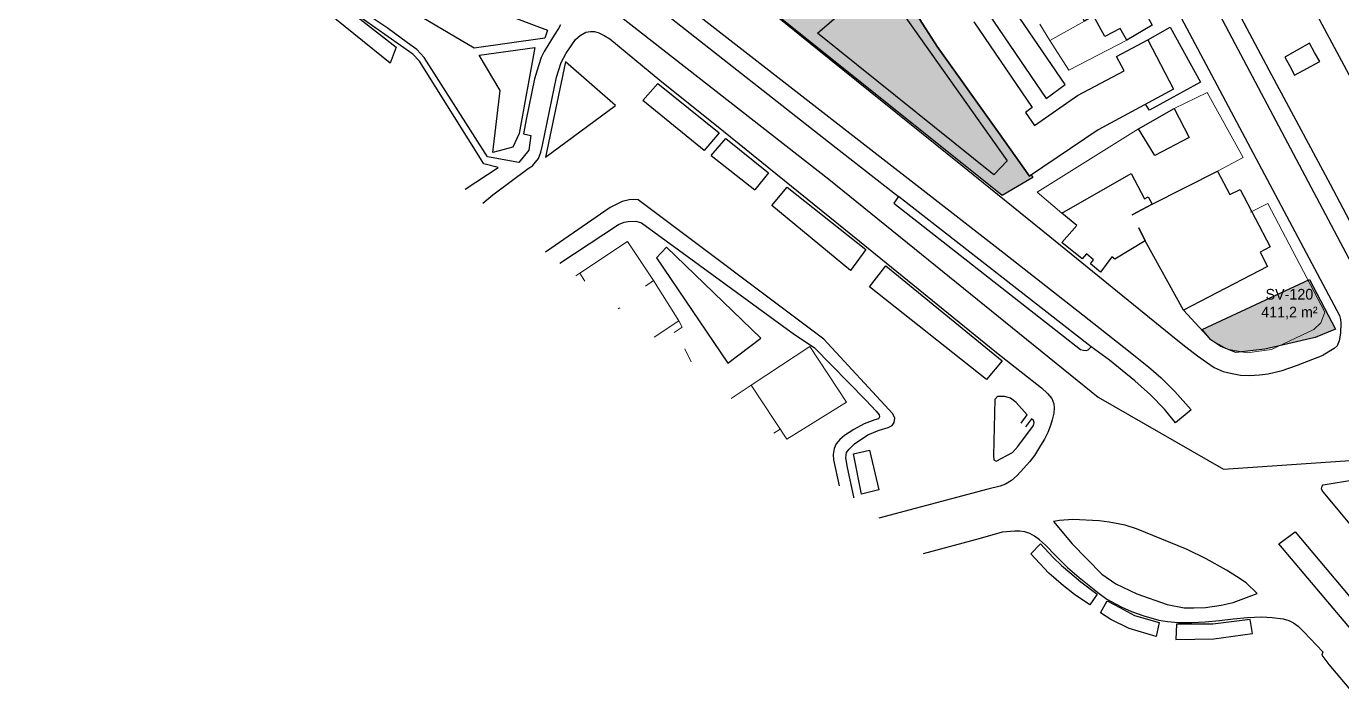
# Model space of a CAD drawing. Header units: metres. Extents: x -1319 to 2200, y -1209 to 1268.
# Drawn here: x -832.2 to -463.3, y -1209.4 to -1022.6 of the extents above; entities that cross this region are included whole.
import ezdxf

# ---------------------------------------------------------------- set-up
doc = ezdxf.new("R2010")
doc.units = ezdxf.units.M
for name, color, linetype, lineweight, true_color in [('CLADIRI_CONTUR', 7, 'Continuous', 25, 0x4b5962), ('LIMITA_STUDIU', 7, 'Continuous', 25, 0x354c40), ('PARCELE_CONTUR', 7, 'Continuous', 13, 0xb58c63), ('PAVAJ', 7, 'Continuous', 25, 0xd1d6d2), ('STRAZI', 7, 'Continuous', 25, 0xc4cccb), ('VERDE_PLIN', 7, 'Continuous', 25, 0x286847)]:
    doc.layers.add(name, color=color, linetype=linetype, lineweight=lineweight, true_color=true_color)
doc.layers.add('VERDE_CONTUR_CALCUL', color=82, linetype='Continuous', true_color=0x286847)
doc.layers.add('VERDE_SUPRAFETE', color=7, linetype='Continuous', true_color=0x1e372a)

msp = doc.modelspace()

# ---------------------------------------------------------------- hatches: boundary and pattern name
at = {"layer": 'VERDE_PLIN'}
h = msp.add_hatch(color=256, dxfattribs=at)
h.dxf.hatch_style = 1
h.paths.add_polyline_path([(-729.43, -919.47), (-738.29, -906.7), (-754.93, -883.02), (-768.5, -863.09), (-772.2, -857.85), (-787.06, -868.26), (-783.98, -872.15), (-779.58, -868.9), (-773.22, -877.67), (-785.57, -888.39), (-558.56, -1070.05), (-549.98, -1064.99), (-550.45, -1064.3), (-550.92, -1064.61), (-559.8, -1052.11), (-576.76, -1028.31), (-592.36, -1003.94), (-605.18, -1012.85), (-610.18, -1016.5), (-619.44, -1003.46), (-636.17, -979.37), (-651.96, -956.35), (-669.48, -968.41), (-674.33, -961.39), (-678.71, -955.22), (-695.51, -931.2), (-711.5, -908.04), (-728.28, -920.05), (-728.94, -919.11), (-729.43, -919.47)])
h = msp.add_hatch(color=256, dxfattribs=at)
h.dxf.hatch_style = 1
h.paths.add_polyline_path([(-470.81, -1109.9), (-465.08, -1107.49), (-472.34, -1093.56), (-502.46, -1107.59), (-500.07, -1110.55), (-497.25, -1112.41), (-492.98, -1114.06), (-484.88, -1113.1), (-470.81, -1109.9)])

# ---------------------------------------------------------------- linework, layer by layer
at = {"layer": 'CLADIRI_CONTUR'}
for points in [[(-450.36, -1097.4), (-466.46, -1066.96), (-466.46, -1066.96), (-482.92, -1036.32), (-494.48, -1014.49), (-498.08, -1016.45), (-501.28, -1010.58), (-492.66, -1005.7), (-491.17, -1008.43), (-484.34, -1004.86), (-485.99, -1001.99), (-480.97, -999.43), (-466.08, -1027.23), (-449.75, -1057.75)], [(-566.5, -1021.39), (-550.13, -1045.44), (-552.05, -1046.75), (-549.47, -1050.44), (-537.41, -1042.04), (-524.34, -1035.1), (-526.46, -1031.09), (-517.73, -1026.44), (-510.52, -1040.25), (-531.61, -1051.61), (-550.92, -1064.61), (-559.8, -1052.11), (-576.76, -1028.31), (-592.56, -1003.63)]]:
    msp.add_lwpolyline(points, dxfattribs=at)
for points in [[(-517.44, -1010.88), (-514.13, -1016.93), (-518.11, -1019.41), (-516.53, -1022.36), (-523.6, -1026.48), (-525.48, -1023.21), (-529.74, -1025.47), (-532.94, -1019.74), (-535.46, -1021.16), (-538.53, -1015.8), (-523.77, -1007.48), (-523.23, -1008.59), (-519.76, -1006.74), (-517.44, -1010.88)], [(-476.54, -1036.36), (-469.49, -1032.52), (-470.93, -1029.96), (-472.39, -1027.34), (-479.28, -1031.25), (-478, -1033.61), (-476.54, -1036.36)], [(-506.09, -1053.78), (-515.73, -1058.85), (-520.29, -1051.37), (-510.32, -1045.68), (-506.09, -1053.78)], [(-491.83, -1068.39), (-483.42, -1084.46), (-486.17, -1085.93), (-484.1, -1089.95), (-507.71, -1102.22), (-518.44, -1082.77), (-520.26, -1079.17), (-518.44, -1082.77), (-526.93, -1087.91), (-527.81, -1087.27), (-531.01, -1091.53), (-533.77, -1089.24), (-532.94, -1088.07), (-534.9, -1086.37), (-536.11, -1087.85), (-541.8, -1083.26), (-537.62, -1078.46), (-541.82, -1074.99), (-522.35, -1063.94), (-518.61, -1070.98), (-517.57, -1070.44), (-516.45, -1072.53), (-498.16, -1063.27), (-494.74, -1069.82), (-491.83, -1068.39)], [(-522.11, -1075.52), (-522.11, -1075.52), (-516.45, -1072.53), (-522.11, -1075.52)]]:
    msp.add_lwpolyline(points, close=True, dxfattribs=at)
at = {"layer": 'LIMITA_STUDIU'}
msp.add_lwpolyline([(-1151.04, -101.24), (-1199.93, -172.65), (-1248.44, -234.36), (-1254.36, -243.67), (-1210.28, -289.6), (-1183.63, -319.61), (-1140.69, -378.86), (-1120.25, -419.47), (-1109.9, -447.42), (-1094.89, -491.66), (-1062.55, -576.26), (-1039.27, -620.12), (-1000.46, -686.87), (-976.01, -726.46), (-940.69, -775.74), (-900.33, -827.74), (-859.19, -867.84), (-795.54, -918.3), (-607.19, -1065.51), (-531.65, -1126.57), (-496.46, -1146.75), (-436.44, -1142.61), (-129.2, -1088.54), (88.91, -1050.12)], dxfattribs=at)
at = {"layer": 'PARCELE_CONTUR'}
for points in [[(-535.46, -1021.16), (-545.23, -1026.58), (-548, -1022.03)], [(-545.23, -1026.58), (-539.82, -1034.93), (-523.6, -1026.48)], [(-498.16, -1063.27), (-490.92, -1059.4), (-501.03, -1041.16), (-510.32, -1045.68)], [(-520.29, -1051.37), (-548.72, -1069.15), (-541.82, -1074.99)], [(-488.94, -1074.75), (-484.03, -1072.3), (-468.06, -1102.77), (-469.16, -1105.77), (-471.14, -1107.61), (-483, -1113.25), (-489.89, -1114.2), (-495.38, -1113.1), (-500, -1110.54), (-507.71, -1102.22)], [(-675.61, -1094.04), (-677.04, -1091.81), (-663.59, -1082.95), (-656.34, -1093.9)], [(-677.04, -1091.81), (-678.13, -1092.57)], [(-658.61, -1095.45), (-656.34, -1093.9), (-649.26, -1105.21), (-656.13, -1109.76)], [(-666.26, -1101.85), (-665.77, -1101.56)], [(-649.26, -1105.21), (-648.3, -1106.92), (-650.52, -1108.47)], [(-647.57, -1113.07), (-645.79, -1116.65)], [(-628.95, -1123.26), (-612.48, -1112.41), (-602.24, -1127.96), (-618.97, -1138.36), (-628.95, -1123.26)], [(-634.55, -1126.98), (-628.95, -1123.26)], [(-622.56, -1136.67), (-620.79, -1135.59)]]:
    msp.add_lwpolyline(points, dxfattribs=at)
at = {"layer": 'PAVAJ'}
for points in [[(-737.32, -1004.34), (-686.04, -1023.72), (-686.81, -1025.96), (-706.62, -1028.81), (-741.05, -1008.42), (-737.32, -1004.34)], [(-610.33, -1024.54), (-593.08, -1009.63), (-557.11, -1060.33), (-560.92, -1064.28), (-610.33, -1024.54)], [(-753.02, -1014.44), (-749.71, -1011.89), (-728.51, -1028.46), (-730.21, -1032.93), (-753.02, -1014.44)], [(-517.73, -1026.44), (-511.43, -1022.92), (-502.89, -1038.27), (-517.25, -1046.14), (-518.33, -1044.45)], [(-705.27, -1030.77), (-689.63, -1028.62), (-693.98, -1052.7), (-695.75, -1056.48), (-701.42, -1058.02), (-699.38, -1040.64), (-705.27, -1030.77)], [(-681.01, -1032.6), (-686.6, -1059.34), (-666.95, -1044.82), (-681.01, -1032.6)], [(-655.16, -1038.65), (-637.93, -1052.52), (-642.17, -1057.46), (-659.32, -1043.43), (-655.16, -1038.65)], [(-640.13, -1058.81), (-636.07, -1054.05), (-624.08, -1063.68), (-627.95, -1068.48)], [(-640.13, -1058.81), (-627.95, -1068.48)], [(-618.87, -1067.77), (-596.75, -1085.15), (-601.07, -1091.08), (-623.11, -1072.9), (-618.87, -1067.77)], [(-655.49, -1087.53), (-635.45, -1117.05), (-626.2, -1110.04), (-652.72, -1084.53), (-655.49, -1087.53)], [(-591.2, -1089.76), (-558.6, -1116.39), (-562.96, -1121.63), (-595.75, -1095.62), (-591.2, -1089.76)], [(-553.26, -1133.84), (-551.58, -1131.58), (-554.63, -1128.09), (-556.25, -1126.86), (-557.91, -1126.43), (-559.91, -1126.43), (-560.61, -1127.24), (-561.03, -1142.93), (-560.88, -1144.16), (-560.22, -1144.56)], [(-560.22, -1144.56), (-555.69, -1142.12), (-554.15, -1140.46), (-549.76, -1134.56), (-549.6, -1133.66), (-549.8, -1133.08), (-550.32, -1132.66), (-551.99, -1134.87)], [(-595.79, -1141.43), (-593.13, -1152.55), (-597.99, -1153.75), (-600.22, -1142.49), (-595.79, -1141.43)], [(-547.82, -1167.66), (-544.24, -1171.52), (-541.89, -1173.75), (-539.54, -1175.72), (-536.45, -1178.37), (-531.91, -1181.77), (-533.95, -1184.81), (-538.26, -1181.88), (-541.39, -1179.45), (-545.47, -1175.91), (-550.5, -1170.47), (-547.82, -1167.66)], [(-529.09, -1183.65), (-525.55, -1185.58), (-521.46, -1187.74), (-514.56, -1189.7), (-515.41, -1193.71), (-522.93, -1191.4), (-528.09, -1188.86), (-531.02, -1187.08), (-529.09, -1183.65)], [(-509.67, -1190.21), (-509.86, -1194.52), (-499.15, -1194.33), (-488.32, -1192.79), (-488.98, -1188.86), (-499.5, -1190.21), (-509.67, -1190.21)]]:
    msp.add_lwpolyline(points, dxfattribs=at)
at = {"layer": 'STRAZI'}
for points in [[(-786.22, -908.31), (-761.48, -927.71), (-731.45, -951.2), (-680.53, -990.95), (-650.09, -1014.6), (-617.24, -1040.2), (-557.97, -1086.24), (-535.94, -1103.5), (-524.42, -1112.55), (-517.47, -1118.09), (-514, -1121.21), (-510.13, -1125.03), (-505.52, -1130.14), (-509.93, -1133.76), (-513.02, -1129.98), (-517, -1125.91), (-521.32, -1121.99), (-528.47, -1116.25), (-533.58, -1112.52)], [(-776.98, -922.61), (-758.83, -936.86), (-726.28, -962.21), (-703.34, -980.18), (-651.26, -1020.48), (-607.29, -1054.99), (-587.59, -1070.3)], [(-709.17, -1068.31), (-699.86, -1062.18), (-703.95, -1061.18), (-721.98, -1032.43), (-723.83, -1030.42), (-737.63, -1020.71), (-746.11, -1014.08), (-751.81, -1008.38), (-757.05, -1001.29), (-790.12, -955.2), (-791.35, -954.43), (-793.04, -954.81), (-797.59, -958.51), (-801.68, -961.75), (-802.99, -961.83), (-804.22, -961.06), (-805.76, -959.05), (-815.24, -945.57), (-820.1, -938.32), (-823.41, -935.08), (-827.03, -932.93), (-833.05, -931.15)], [(-546.19, -1042.85), (-540.91, -1038.96), (-561.28, -1009.08), (-568.02, -999.99), (-586.33, -981.09), (-587.4, -980.07), (-587.72, -978.31), (-587.43, -977.14), (-547.14, -947.23)], [(-547.14, -947.23), (-527.14, -984.83), (-463.99, -1103.65), (-463.68, -1104.86), (-463.61, -1105.77), (-463.7, -1108.67), (-464.07, -1110.76), (-464.65, -1112.18), (-465.42, -1112.92), (-468.49, -1114.84)], [(-666.18, -983.86), (-610.4, -1028.95), (-570.17, -1061.38), (-545.17, -1081.52), (-509.72, -1110.33), (-507.03, -1112.5), (-503.73, -1115), (-501.28, -1116.81), (-499.11, -1118.29), (-496.58, -1119.38), (-494.49, -1119.82), (-491.72, -1120.38), (-489.15, -1120.5), (-486.37, -1120.34), (-483.96, -1120.02), (-480.06, -1119.1), (-476, -1117.69), (-468.49, -1114.84)], [(-486.55, -993.76), (-502.14, -1002), (-502.8, -1002.74), (-503.37, -1003.73), (-503.78, -1005.41), (-503.78, -1006.64), (-503.7, -1007.75), (-494.14, -1025.84), (-447.41, -1114.01)], [(-566.74, -1012.59), (-546.19, -1042.85)], [(-682.44, -1022.21), (-682.94, -1023.29), (-684.17, -1025.14), (-685.98, -1028), (-686.99, -1029.69), (-687.83, -1031.39), (-688.61, -1033.7), (-689.74, -1037.36), (-692.05, -1048.73), (-692.82, -1052.78), (-690.76, -1053.28), (-691.26, -1057.4), (-694.08, -1060.79), (-702.86, -1059.25), (-720.67, -1031.35), (-722.67, -1029.11), (-725.29, -1027.26), (-731.07, -1023.1), (-738.01, -1018.4)], [(-691.48, -1062.5), (-690.28, -1061.7), (-689.4, -1060.73), (-688.59, -1059.69), (-687.97, -1057.92), (-687.51, -1055.92), (-683.58, -1036.88), (-682.27, -1032.79), (-680.84, -1030.17), (-678.18, -1026.36), (-676.91, -1025.24), (-675.29, -1024.28), (-673.98, -1024.05), (-672.86, -1024.12), (-671.67, -1024.51), (-670.2, -1025.2), (-668.62, -1026.13), (-654.52, -1037.69), (-636.68, -1052.02), (-598.53, -1082.89), (-560.18, -1114.03), (-547.54, -1123.97), (-545.81, -1125.55), (-544.65, -1126.98), (-544.11, -1128.44), (-544, -1129.6), (-544.11, -1131.1), (-544.5, -1132.91), (-544.96, -1134.49), (-545.73, -1136.46), (-546.66, -1138.34), (-547.81, -1140.16), (-549.51, -1142.89), (-550.86, -1144.7), (-552.44, -1146.51), (-554.32, -1148.52), (-555.9, -1149.91), (-557.6, -1150.98), (-559.1, -1151.56), (-562.57, -1152.41), (-593.13, -1160.46)], [(-704.2, -1072.19), (-701.44, -1069.87), (-691.48, -1062.5)], [(-600.14, -1154.79), (-600.2, -1154.53), (-601.9, -1146.32), (-602.4, -1143.59), (-602.17, -1142.12), (-601.51, -1141.16), (-599.97, -1139.66), (-596.27, -1137.15), (-593.07, -1135.88), (-590.49, -1135.07), (-589.41, -1134.49), (-588.83, -1133.68), (-588.64, -1132.45), (-589.18, -1131.25), (-608.56, -1110.37), (-660.67, -1071.29), (-661.9, -1071.21), (-663.13, -1071.29), (-665.14, -1071.75), (-668.53, -1073.45), (-686.63, -1085.93)], [(-587.59, -1070.3), (-588.98, -1072.17), (-536.59, -1113.21), (-535.77, -1113.43), (-534.92, -1113.47), (-534.42, -1113.35), (-533.58, -1112.52), (-587.59, -1070.3)], [(-682.65, -1089.03), (-666.12, -1078.23), (-664.58, -1077.57), (-663.42, -1077.34), (-661.26, -1077.3), (-659.68, -1077.73), (-616.79, -1108.98), (-611.28, -1112.64), (-596.79, -1127.44), (-593.86, -1130.48), (-593.09, -1131.52), (-592.98, -1132.1), (-593.28, -1132.68), (-594.29, -1132.95), (-597.29, -1134.03), (-600.14, -1135.61), (-602.78, -1137.32), (-604.11, -1138.46), (-605.12, -1139.66), (-605.66, -1140.93), (-605.92, -1142.62), (-605.85, -1144.16), (-604.29, -1151.43)], [(-448.23, -1148.23), (-440.94, -1162), (-440.98, -1162.72), (-441.28, -1163.2), (-445.24, -1169.19), (-445.92, -1170), (-447.57, -1171.66), (-449.02, -1172.83), (-449.94, -1173.37), (-450.8, -1173.47), (-451.33, -1173.23), (-451.89, -1172.73), (-459.99, -1163.33), (-468.57, -1153.12), (-468.85, -1152.72), (-468.97, -1152.27), (-468.95, -1151.87), (-468.83, -1151.53), (-468.49, -1151.19), (-459.42, -1149.64), (-449.24, -1148.01), (-448.71, -1148.01), (-448.23, -1148.23)], [(-544.16, -1161.42), (-538.88, -1167.74), (-530.6, -1176.18), (-526.66, -1178.95), (-520.81, -1181.73), (-512.25, -1184.66), (-507.47, -1185.66), (-504.78, -1185.66), (-501.54, -1185.58), (-497.18, -1184.89), (-493.79, -1184.12), (-487.05, -1181.65), (-490.13, -1178.64), (-492.79, -1176.83), (-495.68, -1175.06), (-501.31, -1171.94), (-506.7, -1169.28), (-520.88, -1163.46), (-524.08, -1162.42), (-528.57, -1161.59), (-531.31, -1161.21), (-538.77, -1160.92), (-542.5, -1161.15), (-544.16, -1161.42)], [(-548.05, -1166.54), (-549.48, -1165.57), (-550.83, -1164.82), (-552.16, -1164.31), (-553.58, -1164.14), (-555.04, -1164.14), (-558.53, -1164.47), (-564.77, -1166.18), (-580.74, -1170.47)], [(-446.33, -1208.45), (-460.09, -1192.4), (-481, -1167.72), (-476.39, -1164.32), (-459.57, -1184.35)], [(-548.05, -1166.54), (-546.38, -1168.07), (-543.6, -1170.92), (-540.21, -1174.35), (-536.97, -1177.16), (-531.31, -1181.63), (-529.19, -1183.17), (-524.95, -1185.45), (-522.25, -1186.68), (-518.78, -1187.87), (-514.66, -1189.11), (-512.16, -1189.42), (-509.11, -1189.72), (-505.37, -1189.72), (-501.6, -1189.57), (-497.63, -1189.22), (-493.81, -1188.76), (-489.73, -1188.38), (-485.84, -1188.18), (-482.83, -1188.34), (-479.75, -1188.72), (-478.13, -1189.18), (-476.86, -1189.8), (-475.51, -1190.76), (-473.93, -1192.34), (-468.65, -1197.97), (-468.88, -1198.93), (-466.91, -1201.52), (-460.34, -1209.41)]]:
    msp.add_lwpolyline(points, dxfattribs=at)
at = {"layer": 'VERDE_CONTUR_CALCUL'}
msp.add_lwpolyline([(-592.36, -1003.94), (-576.76, -1028.31), (-559.8, -1052.11), (-550.92, -1064.61), (-550.45, -1064.3), (-549.98, -1064.99), (-558.56, -1070.05), (-785.57, -888.39)], dxfattribs=at)
msp.add_lwpolyline([(-470.81, -1109.9), (-484.88, -1113.1), (-492.98, -1114.06), (-497.25, -1112.41), (-500.07, -1110.55), (-502.46, -1107.59), (-472.34, -1093.56), (-465.08, -1107.49), (-470.81, -1109.9)], close=True, dxfattribs=at)

# ---------------------------------------------------------------- texts
at = {"layer": 'VERDE_SUPRAFETE', "insert": (-478, -1100.52), "char_height": 3, "width": 36, "attachment_point": 5}
msp.add_mtext('SV-120\\P411,2 m²', dxfattribs=at)

doc.saveas('drawing.dxf')
